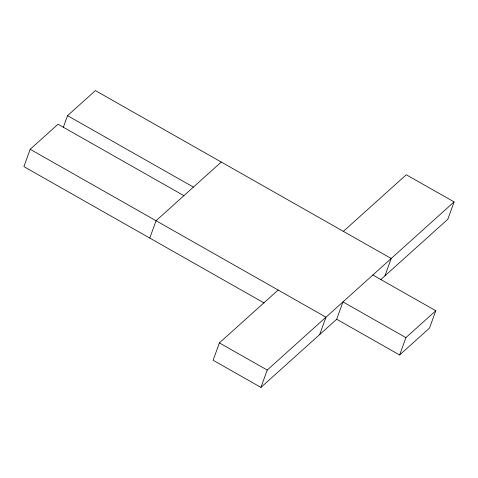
<?xml version="1.0" encoding="UTF-8"?>
<svg xmlns="http://www.w3.org/2000/svg" width="478" height="478" viewBox="0 0 478 478"><rect width="100%" height="100%" fill="white"/><g stroke="black" fill="none" stroke-linecap="round" stroke-linejoin="round"><path stroke-width="0.72" d="M183.905 195.669L58.035 124.22L30.18 149.285L23.9 166.631L264.077 302.956M63.275 127.459L67.547 115.664L95.403 90.599L391.201 258.502L384.927 275.848M149.775 238.08L156.049 220.734L221.272 162.048M278.148 290.038L219.39 342.905L213.11 360.251L260.94 387.401L336.685 319.25L342.965 301.905L405.9 337.629L435.793 310.73L372.858 275.005M260.94 387.401L267.22 370.056L454.1 201.907L406.27 174.757L343.371 231.352M319.698 334.534L325.978 317.189L30.18 149.285M454.1 201.907L447.82 219.253L380.608 279.726M336.685 319.25L399.62 354.975L405.9 337.629M435.793 310.73L429.519 328.075L399.62 354.975M67.547 115.664L193.417 187.113M219.39 342.905L267.22 370.056"/></g></svg>
